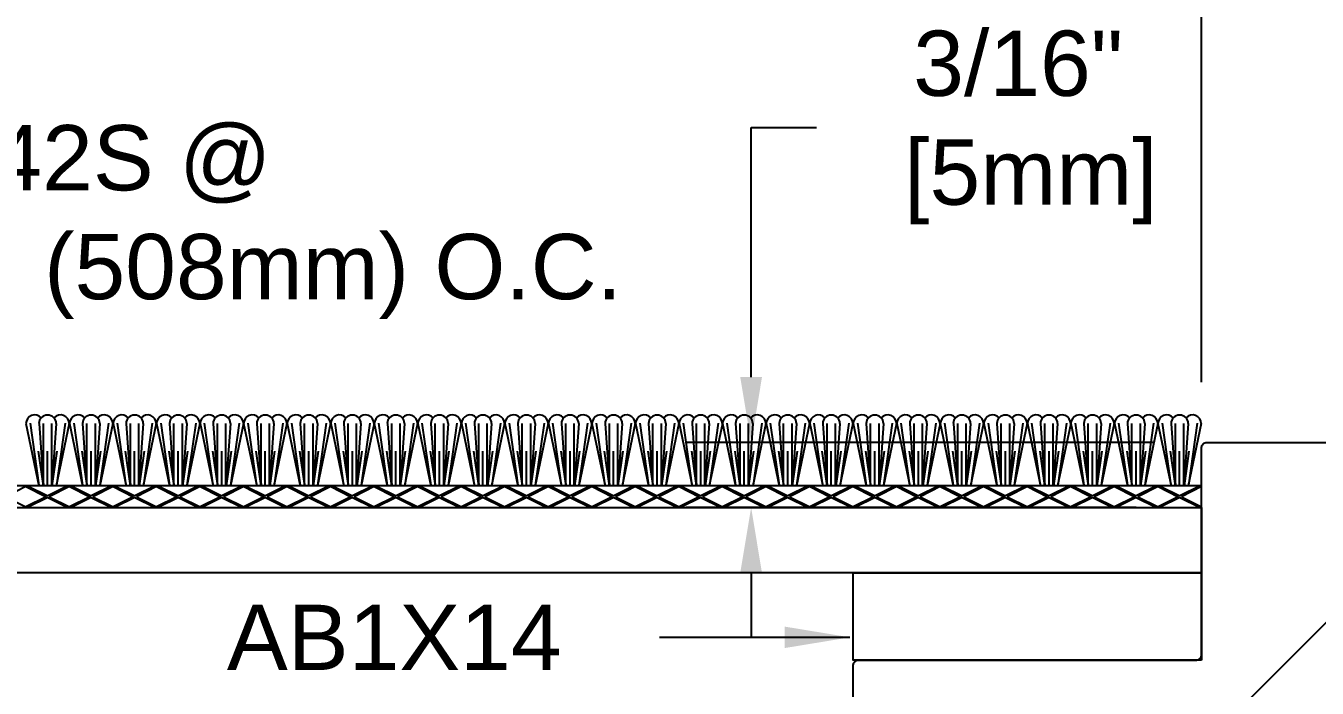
# Model space of a CAD drawing. Header units: inches. Extents: x -2.5 to 41.1, y -5.8 to 5.
# Drawn here: x 10.39 to 14.098, y -0.612 to 1.29 of the extents above; entities that cross this region are included whole.
import ezdxf

# ---------------------------------------------------------------- set-up
doc = ezdxf.new("R2010")
doc.units = ezdxf.units.IN
doc.header["$MEASUREMENT"] = 0
for name, color, linetype in [('Conditions', 1, 'Continuous'), ('Dimensions', 3, 'Continuous'), ('Metals', 7, 'Continuous'), ('Text', 2, 'Continuous')]:
    doc.layers.add(name, color=color, linetype=linetype)
doc.styles.add('ARIAL', font='arial.ttf')
doc.dimstyles.new('Arial', dxfattribs={"dimscale": 1.5, "dimtxt": 0.125, "dimasz": 0.125, "dimexe": 0.125, "dimexo": 0.125, "dimgap": 0.125, "dimtad": 0, "dimtih": 1, "dimtoh": 1, "dimdec": 4, "dimzin": 0, "dimdsep": 46, "dimlunit": 4, "dimtxsty": 'ARIAL', "dimcen": 0.125, "dimadec": 0, "dimazin": 0, "dimtfac": 1, "dimtdec": 4, "dimtofl": 0, "dimtmove": 0, "dimatfit": 3, "dimfxl": 0, "dimfrac": 2, "dimtolj": 1, "dimtzin": 0, "dimarcsym": 0})

# ---------------------------------------------------------------- blocks, each defined once
blk = doc.blocks.new('*D16')
at = {"layer": 'Defpoints', "color": 0}
for p in [(12.4725, 0.0937), (13.8164, 0.0937), (13.7656, -0.0937)]:
    blk.add_point(p, dxfattribs=at)
at = {"layer": 'Dimensions', "color": 0, "lineweight": -2}
for p, q in [((12.4725, 0.2812), (12.4725, 0.9978)), ((12.4725, 0.9978), (12.66, 0.9978)), ((13.6289, 0.0937), (12.285, 0.0937)), ((13.5781, -0.0937), (12.285, -0.0937)), ((12.4725, -0.2812), (12.4725, -0.4687))]:
    blk.add_line(p, q, dxfattribs=at)
at = {"layer": 'Dimensions', "color": 0}
for points in [[(12.4412, 0.2812), (12.5037, 0.2812), (12.4725, 0.0937)], [(12.4412, -0.2812), (12.5037, -0.2812), (12.4725, -0.0937)]]:
    blk.add_solid(points, dxfattribs=at)
at = {"layer": 'Dimensions', "color": 0, "insert": (13.2392, 0.9978), "char_height": 0.1875, "attachment_point": 5, "style": 'ARIAL'}
blk.add_mtext('\\A1;3/16"\\P [5mm]', dxfattribs=at)
blk = doc.blocks.new('*D17')
at = {"layer": 'Defpoints', "color": 0}
for p in [(15.3653, 4.5514), (3.1659, 0.0837), (15.3653, 0.0837)]:
    blk.add_point(p, dxfattribs=at)
at = {"layer": 'Dimensions', "color": 0, "lineweight": -2}
for p, q in [((3.1659, 0.2712), (3.1659, 4.7389)), ((15.3653, 0.2712), (15.3653, 4.7389)), ((3.3534, 4.5514), (8.6534, 4.5514)), ((15.1778, 4.5514), (10.0917, 4.5514))]:
    blk.add_line(p, q, dxfattribs=at)
at = {"layer": 'Dimensions', "color": 0}
for points in [[(3.3534, 4.5827), (3.3534, 4.5202), (3.1659, 4.5514)], [(15.1778, 4.5827), (15.1778, 4.5202), (15.3653, 4.5514)]]:
    blk.add_solid(points, dxfattribs=at)
at = {"layer": 'Dimensions', "color": 0, "insert": (9.3725, 4.5514), "char_height": 0.1875, "attachment_point": 5, "style": 'ARIAL'}
blk.add_mtext('\\A1;1\'-0 3/16"\\P [310mm]', dxfattribs=at)
blk = doc.blocks.new('*D21')
at = {"layer": 'Defpoints', "color": 0}
for p in [(3.9163, 3.6001), (3.9163, 0.0787), (14.6194, 0.0787)]:
    blk.add_point(p, dxfattribs=at)
at = {"layer": 'Dimensions', "color": 0, "lineweight": -2}
for p, q in [((3.9163, 0.2662), (3.9163, 3.7876)), ((14.6194, 0.2662), (14.6194, 3.7876)), ((4.1038, 3.6001), (8.5948, 3.6001)), ((14.4319, 3.6001), (10.0445, 3.6001))]:
    blk.add_line(p, q, dxfattribs=at)
at = {"layer": 'Dimensions', "color": 0}
for points in [[(4.1038, 3.6313), (4.1038, 3.5688), (3.9163, 3.6001)], [(14.4319, 3.6313), (14.4319, 3.5688), (14.6194, 3.6001)]]:
    blk.add_solid(points, dxfattribs=at)
at = {"layer": 'Dimensions', "color": 0, "insert": (9.3196, 3.6001), "char_height": 0.1875, "attachment_point": 5, "style": 'ARIAL'}
blk.add_mtext('\\A1;10 11/16"\\P [272mm]', dxfattribs=at)
blk = doc.blocks.new('NBT123')
blk.add_lwpolyline([(-0.985, 0.61, 0.414214), (-1, 0.625), (-1.8238, 0.625, 0.668179), (-1.8344, 0.5994), (-1.1144, -0.1206, 0.198912), (-1.1038, -0.125), (0, -0.125, 0.414214), (0.015, -0.11), (0.015, -0.015, 0.414214), (0, 0), (-0.97, 0, -0.414214), (-0.985, 0.015)], format="xyb", close=True)
blk = doc.blocks.new('*D24')
at = {"layer": 'Defpoints', "color": 0}
for p in [(13.7656, 2.7545), (4.7656, 0.0787), (13.7656, 0.0787)]:
    blk.add_point(p, dxfattribs=at)
at = {"layer": 'Dimensions', "color": 0, "lineweight": -2}
for p, q in [((4.7656, 0.2662), (4.7656, 2.942)), ((13.7656, 0.2662), (13.7656, 2.942)), ((4.9531, 2.7545), (8.619, 2.7545)), ((13.5781, 2.7545), (10.0688, 2.7545))]:
    blk.add_line(p, q, dxfattribs=at)
at = {"layer": 'Dimensions', "color": 0}
for points in [[(4.9531, 2.7857), (4.9531, 2.7232), (4.7656, 2.7545)], [(13.5781, 2.7857), (13.5781, 2.7232), (13.7656, 2.7545)]]:
    blk.add_solid(points, dxfattribs=at)
at = {"layer": 'Dimensions', "color": 0, "insert": (9.3439, 2.7545), "char_height": 0.1875, "attachment_point": 5, "style": 'ARIAL'}
blk.add_mtext('\\A1;9"\\P [229mm]', dxfattribs=at)
blk = doc.blocks.new('AB1X14')
blk.add_lwpolyline([(-0.5, 0), (0.5, 0), (0.5, 0.25), (-0.5, 0.25)], close=True)
blk = doc.blocks.new('*U31')
for p, q in [((9, 0.0625), (0, 0.0625)), ((5.625, 0.0603), (5.567, 0.0312)), ((5.625, 0.0603), (5.683, 0.0312)), ((5.6295, 0.0625), (5.6875, 0.0335)), ((5.7455, 0.0625), (5.6875, 0.0335)), ((5.75, 0.0603), (5.692, 0.0312)), ((5.75, 0.0603), (5.808, 0.0312)), ((5.7545, 0.0625), (5.8125, 0.0335)), ((5.8705, 0.0625), (5.8125, 0.0335)), ((5.875, 0.0603), (5.817, 0.0312)), ((5.875, 0.0603), (5.933, 0.0312)), ((5.8795, 0.0625), (5.9375, 0.0335)), ((5.9955, 0.0625), (5.9375, 0.0335)), ((6, 0.0603), (5.942, 0.0312)), ((6, 0.0603), (6.058, 0.0312)), ((6.0045, 0.0625), (6.0625, 0.0335)), ((6.1205, 0.0625), (6.0625, 0.0335)), ((6.125, 0.0603), (6.067, 0.0312)), ((6.125, 0.0603), (6.183, 0.0312)), ((6.1295, 0.0625), (6.1875, 0.0335)), ((6.2455, 0.0625), (6.1875, 0.0335)), ((6.25, 0.0603), (6.192, 0.0312)), ((6.25, 0.0603), (6.308, 0.0312)), ((6.2545, 0.0625), (6.3125, 0.0335)), ((6.3705, 0.0625), (6.3125, 0.0335)), ((6.375, 0.0603), (6.317, 0.0312)), ((6.375, 0.0603), (6.433, 0.0312)), ((6.3795, 0.0625), (6.4375, 0.0335)), ((6.4955, 0.0625), (6.4375, 0.0335)), ((6.5, 0.0603), (6.442, 0.0312)), ((6.5, 0.0603), (6.558, 0.0312)), ((6.5045, 0.0625), (6.5625, 0.0335)), ((6.6205, 0.0625), (6.5625, 0.0335)), ((6.625, 0.0603), (6.567, 0.0312)), ((6.625, 0.0603), (6.683, 0.0312)), ((6.6295, 0.0625), (6.6875, 0.0335)), ((6.7455, 0.0625), (6.6875, 0.0335)), ((6.75, 0.0603), (6.692, 0.0312)), ((6.75, 0.0603), (6.808, 0.0312)), ((6.7545, 0.0625), (6.8125, 0.0335)), ((6.8705, 0.0625), (6.8125, 0.0335)), ((6.875, 0.0603), (6.817, 0.0312)), ((6.875, 0.0603), (6.933, 0.0312)), ((6.8795, 0.0625), (6.9375, 0.0335)), ((6.9955, 0.0625), (6.9375, 0.0335)), ((7, 0.0603), (6.942, 0.0312)), ((7, 0.0603), (7.058, 0.0312)), ((7.0045, 0.0625), (7.0625, 0.0335)), ((7.1205, 0.0625), (7.0625, 0.0335)), ((7.125, 0.0603), (7.067, 0.0312)), ((7.125, 0.0603), (7.183, 0.0312)), ((7.1295, 0.0625), (7.1875, 0.0335)), ((7.2455, 0.0625), (7.1875, 0.0335)), ((7.25, 0.0603), (7.192, 0.0312)), ((7.25, 0.0603), (7.308, 0.0312)), ((7.2545, 0.0625), (7.3125, 0.0335)), ((7.3705, 0.0625), (7.3125, 0.0335)), ((7.375, 0.0603), (7.317, 0.0312)), ((7.375, 0.0603), (7.433, 0.0312)), ((7.3795, 0.0625), (7.4375, 0.0335)), ((7.4955, 0.0625), (7.4375, 0.0335)), ((7.5, 0.0603), (7.442, 0.0312)), ((7.5, 0.0603), (7.558, 0.0312)), ((7.5045, 0.0625), (7.5625, 0.0335)), ((7.6205, 0.0625), (7.5625, 0.0335)), ((7.625, 0.0603), (7.567, 0.0312)), ((7.625, 0.0603), (7.683, 0.0312)), ((7.6295, 0.0625), (7.6875, 0.0335)), ((7.7455, 0.0625), (7.6875, 0.0335)), ((7.75, 0.0603), (7.692, 0.0312)), ((7.75, 0.0603), (7.808, 0.0312)), ((7.7545, 0.0625), (7.8125, 0.0335)), ((7.8705, 0.0625), (7.8125, 0.0335)), ((7.875, 0.0603), (7.817, 0.0312)), ((7.875, 0.0603), (7.933, 0.0312)), ((7.8795, 0.0625), (7.9375, 0.0335)), ((7.9955, 0.0625), (7.9375, 0.0335)), ((8, 0.0603), (7.942, 0.0312)), ((8, 0.0603), (8.058, 0.0312)), ((8.0045, 0.0625), (8.0625, 0.0335)), ((8.1205, 0.0625), (8.0625, 0.0335)), ((8.125, 0.0603), (8.067, 0.0312)), ((8.125, 0.0603), (8.183, 0.0312)), ((8.1295, 0.0625), (8.1875, 0.0335)), ((8.2455, 0.0625), (8.1875, 0.0335)), ((8.25, 0.0603), (8.192, 0.0312)), ((8.25, 0.0603), (8.308, 0.0312)), ((8.2545, 0.0625), (8.3125, 0.0335)), ((8.3705, 0.0625), (8.3125, 0.0335)), ((8.375, 0.0603), (8.317, 0.0312)), ((8.375, 0.0603), (8.433, 0.0312)), ((8.3795, 0.0625), (8.4375, 0.0335)), ((8.4955, 0.0625), (8.4375, 0.0335)), ((8.5, 0.0603), (8.442, 0.0312)), ((8.5, 0.0603), (8.558, 0.0312)), ((8.5045, 0.0625), (8.5625, 0.0335)), ((8.6205, 0.0625), (8.5625, 0.0335)), ((8.625, 0.0603), (8.567, 0.0312)), ((8.625, 0.0603), (8.683, 0.0312)), ((8.6295, 0.0625), (8.6875, 0.0335)), ((8.7455, 0.0625), (8.6875, 0.0335)), ((8.75, 0.0603), (8.692, 0.0312)), ((8.75, 0.0603), (8.808, 0.0312)), ((8.7545, 0.0625), (8.8125, 0.0335)), ((8.8705, 0.0625), (8.8125, 0.0335)), ((8.875, 0.0603), (8.817, 0.0312)), ((8.875, 0.0603), (8.933, 0.0312)), ((8.8795, 0.0625), (8.9375, 0.0335)), ((8.9955, 0.0625), (8.9375, 0.0335)), ((9, 0.0603), (8.942, 0.0312)), ((9, 0), (9, 0.0625)), ((0, 0), (9, 0)), ((5.567, 0.0312), (5.625, 0.0022)), ((5.683, 0.0312), (5.625, 0.0022)), ((5.6875, 0.029), (5.6295, 0)), ((5.6875, 0.029), (5.7455, 0)), ((5.692, 0.0312), (5.75, 0.0022)), ((5.808, 0.0312), (5.75, 0.0022)), ((5.8125, 0.029), (5.7545, 0)), ((5.8125, 0.029), (5.8705, 0)), ((5.817, 0.0312), (5.875, 0.0022)), ((5.933, 0.0312), (5.875, 0.0022)), ((5.9375, 0.029), (5.8795, 0)), ((5.9375, 0.029), (5.9955, 0)), ((5.942, 0.0312), (6, 0.0022)), ((6.058, 0.0312), (6, 0.0022)), ((6.0625, 0.029), (6.0045, 0)), ((6.0625, 0.029), (6.1205, 0)), ((6.067, 0.0312), (6.125, 0.0022)), ((6.183, 0.0312), (6.125, 0.0022)), ((6.1875, 0.029), (6.1295, 0)), ((6.1875, 0.029), (6.2455, 0)), ((6.192, 0.0312), (6.25, 0.0022)), ((6.308, 0.0312), (6.25, 0.0022)), ((6.3125, 0.029), (6.2545, 0)), ((6.3125, 0.029), (6.3705, 0)), ((6.317, 0.0312), (6.375, 0.0022)), ((6.433, 0.0312), (6.375, 0.0022)), ((6.4375, 0.029), (6.3795, 0)), ((6.4375, 0.029), (6.4955, 0)), ((6.442, 0.0312), (6.5, 0.0022)), ((6.558, 0.0312), (6.5, 0.0022)), ((6.5625, 0.029), (6.5045, 0)), ((6.5625, 0.029), (6.6205, 0)), ((6.567, 0.0312), (6.625, 0.0022)), ((6.683, 0.0312), (6.625, 0.0022)), ((6.6875, 0.029), (6.6295, 0)), ((6.6875, 0.029), (6.7455, 0)), ((6.692, 0.0312), (6.75, 0.0022)), ((6.808, 0.0312), (6.75, 0.0022)), ((6.8125, 0.029), (6.7545, 0)), ((6.8125, 0.029), (6.8705, 0)), ((6.817, 0.0312), (6.875, 0.0022)), ((6.933, 0.0312), (6.875, 0.0022)), ((6.9375, 0.029), (6.8795, 0)), ((6.9375, 0.029), (6.9955, 0)), ((6.942, 0.0312), (7, 0.0022)), ((7.058, 0.0312), (7, 0.0022)), ((7.0625, 0.029), (7.0045, 0)), ((7.0625, 0.029), (7.1205, 0)), ((7.067, 0.0312), (7.125, 0.0022)), ((7.183, 0.0312), (7.125, 0.0022)), ((7.1875, 0.029), (7.1295, 0)), ((7.1875, 0.029), (7.2455, 0)), ((7.192, 0.0312), (7.25, 0.0022)), ((7.308, 0.0312), (7.25, 0.0022)), ((7.3125, 0.029), (7.2545, 0)), ((7.3125, 0.029), (7.3705, 0)), ((7.317, 0.0312), (7.375, 0.0022)), ((7.433, 0.0312), (7.375, 0.0022)), ((7.4375, 0.029), (7.3795, 0)), ((7.4375, 0.029), (7.4955, 0)), ((7.442, 0.0312), (7.5, 0.0022)), ((7.558, 0.0312), (7.5, 0.0022)), ((7.5625, 0.029), (7.5045, 0)), ((7.5625, 0.029), (7.6205, 0)), ((7.567, 0.0312), (7.625, 0.0022)), ((7.683, 0.0312), (7.625, 0.0022)), ((7.6875, 0.029), (7.6295, 0)), ((7.6875, 0.029), (7.7455, 0)), ((7.692, 0.0312), (7.75, 0.0022)), ((7.808, 0.0312), (7.75, 0.0022)), ((7.8125, 0.029), (7.7545, 0)), ((7.8125, 0.029), (7.8705, 0)), ((7.817, 0.0312), (7.875, 0.0022)), ((7.933, 0.0312), (7.875, 0.0022)), ((7.9375, 0.029), (7.8795, 0)), ((7.9375, 0.029), (7.9955, 0)), ((7.942, 0.0312), (8, 0.0022)), ((8.058, 0.0312), (8, 0.0022)), ((8.0625, 0.029), (8.0045, 0)), ((8.0625, 0.029), (8.1205, 0)), ((8.067, 0.0312), (8.125, 0.0022)), ((8.183, 0.0312), (8.125, 0.0022)), ((8.1875, 0.029), (8.1295, 0)), ((8.1875, 0.029), (8.2455, 0)), ((8.192, 0.0312), (8.25, 0.0022)), ((8.308, 0.0312), (8.25, 0.0022)), ((8.3125, 0.029), (8.2545, 0)), ((8.3125, 0.029), (8.3705, 0)), ((8.317, 0.0312), (8.375, 0.0022)), ((8.433, 0.0312), (8.375, 0.0022)), ((8.4375, 0.029), (8.3795, 0)), ((8.4375, 0.029), (8.4955, 0)), ((8.442, 0.0312), (8.5, 0.0022)), ((8.558, 0.0312), (8.5, 0.0022)), ((8.5625, 0.029), (8.5045, 0)), ((8.5625, 0.029), (8.6205, 0)), ((8.567, 0.0312), (8.625, 0.0022)), ((8.683, 0.0312), (8.625, 0.0022)), ((8.6875, 0.029), (8.6295, 0)), ((8.6875, 0.029), (8.7455, 0)), ((8.692, 0.0312), (8.75, 0.0022)), ((8.808, 0.0312), (8.75, 0.0022)), ((8.8125, 0.029), (8.7545, 0)), ((8.8125, 0.029), (8.8705, 0)), ((8.817, 0.0312), (8.875, 0.0022)), ((8.933, 0.0312), (8.875, 0.0022)), ((8.9375, 0.029), (8.8795, 0)), ((8.9375, 0.029), (8.9955, 0)), ((8.942, 0.0312), (9, 0.0022))]:
    blk.add_line(p, q)
for points in [[(5.6249, 0.2412), (5.6623, 0.0625)], [(5.6369, 0.243), (5.6619, 0.0642)], [(5.6624, 0.2412), (5.6749, 0.0625)], [(5.6749, 0.0625), (5.6749, 0.2412)], [(5.6992, 0.0625), (5.6992, 0.2412)], [(5.7117, 0.2412), (5.6992, 0.0625)], [(5.7492, 0.2412), (5.7118, 0.0625)], [(5.7372, 0.243), (5.7122, 0.0642)], [(5.7499, 0.2412), (5.7873, 0.0625)], [(5.7619, 0.243), (5.7869, 0.0642)], [(5.7874, 0.2412), (5.7999, 0.0625)], [(5.7999, 0.0625), (5.7999, 0.2412)], [(5.8242, 0.0625), (5.8242, 0.2412)], [(5.8367, 0.2412), (5.8242, 0.0625)], [(5.8742, 0.2412), (5.8368, 0.0625)], [(5.8622, 0.243), (5.8372, 0.0642)], [(5.8749, 0.2412), (5.9123, 0.0625)], [(5.8869, 0.243), (5.9119, 0.0642)], [(5.9124, 0.2412), (5.9249, 0.0625)], [(5.9249, 0.0625), (5.9249, 0.2412)], [(5.9492, 0.0625), (5.9492, 0.2412)], [(5.9617, 0.2412), (5.9492, 0.0625)], [(5.9992, 0.2412), (5.9618, 0.0625)], [(5.9872, 0.243), (5.9622, 0.0642)], [(5.9999, 0.2412), (6.0373, 0.0625)], [(6.0119, 0.243), (6.0369, 0.0642)], [(6.0374, 0.2412), (6.0499, 0.0625)], [(6.0499, 0.0625), (6.0499, 0.2412)], [(6.0742, 0.0625), (6.0742, 0.2412)], [(6.0867, 0.2412), (6.0742, 0.0625)], [(6.1242, 0.2412), (6.0868, 0.0625)], [(6.1122, 0.243), (6.0872, 0.0642)], [(6.1249, 0.2412), (6.1623, 0.0625)], [(6.1369, 0.243), (6.1619, 0.0642)], [(6.1624, 0.2412), (6.1749, 0.0625)], [(6.1749, 0.0625), (6.1749, 0.2412)], [(6.1992, 0.0625), (6.1992, 0.2412)], [(6.2117, 0.2412), (6.1992, 0.0625)], [(6.2492, 0.2412), (6.2118, 0.0625)], [(6.2372, 0.243), (6.2122, 0.0642)], [(6.2499, 0.2412), (6.2873, 0.0625)], [(6.2619, 0.243), (6.2869, 0.0642)], [(6.2874, 0.2412), (6.2999, 0.0625)], [(6.2999, 0.0625), (6.2999, 0.2412)], [(6.3242, 0.0625), (6.3242, 0.2412)], [(6.3367, 0.2412), (6.3242, 0.0625)], [(6.3742, 0.2412), (6.3368, 0.0625)], [(6.3622, 0.243), (6.3372, 0.0642)], [(6.3749, 0.2412), (6.4123, 0.0625)], [(6.3869, 0.243), (6.4119, 0.0642)], [(6.4124, 0.2412), (6.4249, 0.0625)], [(6.4249, 0.0625), (6.4249, 0.2412)], [(6.4492, 0.0625), (6.4492, 0.2412)], [(6.4617, 0.2412), (6.4492, 0.0625)], [(6.4992, 0.2412), (6.4618, 0.0625)], [(6.4872, 0.243), (6.4622, 0.0642)], [(6.4999, 0.2412), (6.5373, 0.0625)], [(6.5119, 0.243), (6.5369, 0.0642)], [(6.5374, 0.2412), (6.5499, 0.0625)], [(6.5499, 0.0625), (6.5499, 0.2412)], [(6.5742, 0.0625), (6.5742, 0.2412)], [(6.5867, 0.2412), (6.5742, 0.0625)], [(6.6242, 0.2412), (6.5868, 0.0625)], [(6.6122, 0.243), (6.5872, 0.0642)], [(6.6249, 0.2412), (6.6623, 0.0625)], [(6.6369, 0.243), (6.6619, 0.0642)], [(6.6624, 0.2412), (6.6749, 0.0625)], [(6.6749, 0.0625), (6.6749, 0.2412)], [(6.6992, 0.0625), (6.6992, 0.2412)], [(6.7117, 0.2412), (6.6992, 0.0625)], [(6.7492, 0.2412), (6.7118, 0.0625)], [(6.7372, 0.243), (6.7122, 0.0642)], [(6.7499, 0.2412), (6.7873, 0.0625)], [(6.7619, 0.243), (6.7869, 0.0642)], [(6.7874, 0.2412), (6.7999, 0.0625)], [(6.7999, 0.0625), (6.7999, 0.2412)], [(6.8242, 0.0625), (6.8242, 0.2412)], [(6.8367, 0.2412), (6.8242, 0.0625)], [(6.8742, 0.2412), (6.8368, 0.0625)], [(6.8622, 0.243), (6.8372, 0.0642)], [(6.8749, 0.2412), (6.9123, 0.0625)], [(6.8869, 0.243), (6.9119, 0.0642)], [(6.9124, 0.2412), (6.9249, 0.0625)], [(6.9249, 0.0625), (6.9249, 0.2412)], [(6.9492, 0.0625), (6.9492, 0.2412)], [(6.9617, 0.2412), (6.9492, 0.0625)], [(6.9992, 0.2412), (6.9618, 0.0625)], [(6.9872, 0.243), (6.9622, 0.0642)], [(6.9999, 0.2412), (7.0373, 0.0625)], [(7.0119, 0.243), (7.0369, 0.0642)], [(7.0374, 0.2412), (7.0499, 0.0625)], [(7.0499, 0.0625), (7.0499, 0.2412)], [(7.0742, 0.0625), (7.0742, 0.2412)], [(7.0867, 0.2412), (7.0742, 0.0625)], [(7.1242, 0.2412), (7.0868, 0.0625)], [(7.1122, 0.243), (7.0872, 0.0642)], [(7.1249, 0.2412), (7.1623, 0.0625)], [(7.1369, 0.243), (7.1619, 0.0642)], [(7.1624, 0.2412), (7.1749, 0.0625)], [(7.1749, 0.0625), (7.1749, 0.2412)], [(7.1992, 0.0625), (7.1992, 0.2412)], [(7.2117, 0.2412), (7.1992, 0.0625)], [(7.2492, 0.2412), (7.2118, 0.0625)], [(7.2372, 0.243), (7.2122, 0.0642)], [(7.2499, 0.2412), (7.2873, 0.0625)], [(7.2619, 0.243), (7.2869, 0.0642)], [(7.2874, 0.2412), (7.2999, 0.0625)], [(7.2999, 0.0625), (7.2999, 0.2412)], [(7.3242, 0.0625), (7.3242, 0.2412)], [(7.3367, 0.2412), (7.3242, 0.0625)], [(7.3742, 0.2412), (7.3368, 0.0625)], [(7.3622, 0.243), (7.3372, 0.0642)], [(7.3749, 0.2412), (7.4123, 0.0625)], [(7.3869, 0.243), (7.4119, 0.0642)], [(7.4124, 0.2412), (7.4249, 0.0625)], [(7.4249, 0.0625), (7.4249, 0.2412)], [(7.4492, 0.0625), (7.4492, 0.2412)], [(7.4617, 0.2412), (7.4492, 0.0625)], [(7.4992, 0.2412), (7.4618, 0.0625)], [(7.4872, 0.243), (7.4622, 0.0642)], [(7.4999, 0.2412), (7.5373, 0.0625)], [(7.5119, 0.243), (7.5369, 0.0642)], [(7.5374, 0.2412), (7.5499, 0.0625)], [(7.5499, 0.0625), (7.5499, 0.2412)], [(7.5742, 0.0625), (7.5742, 0.2412)], [(7.5867, 0.2412), (7.5742, 0.0625)], [(7.6242, 0.2412), (7.5868, 0.0625)], [(7.6122, 0.243), (7.5872, 0.0642)], [(7.6249, 0.2412), (7.6623, 0.0625)], [(7.6369, 0.243), (7.6619, 0.0642)], [(7.6624, 0.2412), (7.6749, 0.0625)], [(7.6749, 0.0625), (7.6749, 0.2412)], [(7.6992, 0.0625), (7.6992, 0.2412)], [(7.7117, 0.2412), (7.6992, 0.0625)], [(7.7492, 0.2412), (7.7118, 0.0625)], [(7.7372, 0.243), (7.7122, 0.0642)], [(7.7499, 0.2412), (7.7873, 0.0625)], [(7.7619, 0.243), (7.7869, 0.0642)], [(7.7874, 0.2412), (7.7999, 0.0625)], [(7.7999, 0.0625), (7.7999, 0.2412)], [(7.8242, 0.0625), (7.8242, 0.2412)], [(7.8367, 0.2412), (7.8242, 0.0625)], [(7.8742, 0.2412), (7.8368, 0.0625)], [(7.8622, 0.243), (7.8372, 0.0642)], [(7.8749, 0.2412), (7.9123, 0.0625)], [(7.8869, 0.243), (7.9119, 0.0642)], [(7.9124, 0.2412), (7.9249, 0.0625)], [(7.9249, 0.0625), (7.9249, 0.2412)], [(7.9492, 0.0625), (7.9492, 0.2412)], [(7.9617, 0.2412), (7.9492, 0.0625)], [(7.9992, 0.2412), (7.9618, 0.0625)], [(7.9872, 0.243), (7.9622, 0.0642)], [(7.9999, 0.2412), (8.0373, 0.0625)], [(8.0119, 0.243), (8.0369, 0.0642)], [(8.0374, 0.2412), (8.0499, 0.0625)], [(8.0499, 0.0625), (8.0499, 0.2412)], [(8.0742, 0.0625), (8.0742, 0.2412)], [(8.0867, 0.2412), (8.0742, 0.0625)], [(8.1242, 0.2412), (8.0868, 0.0625)], [(8.1122, 0.243), (8.0872, 0.0642)], [(8.1249, 0.2412), (8.1623, 0.0625)], [(8.1369, 0.243), (8.1619, 0.0642)], [(8.1624, 0.2412), (8.1749, 0.0625)], [(8.1749, 0.0625), (8.1749, 0.2412)], [(8.1992, 0.0625), (8.1992, 0.2412)], [(8.2117, 0.2412), (8.1992, 0.0625)], [(8.2492, 0.2412), (8.2118, 0.0625)], [(8.2372, 0.243), (8.2122, 0.0642)], [(8.2499, 0.2412), (8.2873, 0.0625)], [(8.2619, 0.243), (8.2869, 0.0642)], [(8.2874, 0.2412), (8.2999, 0.0625)], [(8.2999, 0.0625), (8.2999, 0.2412)], [(8.3242, 0.0625), (8.3242, 0.2412)], [(8.3367, 0.2412), (8.3242, 0.0625)], [(8.3742, 0.2412), (8.3368, 0.0625)], [(8.3622, 0.243), (8.3372, 0.0642)], [(8.3749, 0.2412), (8.4123, 0.0625)], [(8.3869, 0.243), (8.4119, 0.0642)], [(8.4124, 0.2412), (8.4249, 0.0625)], [(8.4249, 0.0625), (8.4249, 0.2412)], [(8.4492, 0.0625), (8.4492, 0.2412)], [(8.4617, 0.2412), (8.4492, 0.0625)], [(8.4992, 0.2412), (8.4618, 0.0625)], [(8.4872, 0.243), (8.4622, 0.0642)], [(8.4999, 0.2412), (8.5373, 0.0625)], [(8.5119, 0.243), (8.5369, 0.0642)], [(8.5374, 0.2412), (8.5499, 0.0625)], [(8.5499, 0.0625), (8.5499, 0.2412)], [(8.5742, 0.0625), (8.5742, 0.2412)], [(8.5867, 0.2412), (8.5742, 0.0625)], [(8.6242, 0.2412), (8.5868, 0.0625)], [(8.6122, 0.243), (8.5872, 0.0642)], [(8.6249, 0.2412), (8.6623, 0.0625)], [(8.6369, 0.243), (8.6619, 0.0642)], [(8.6624, 0.2412), (8.6749, 0.0625)], [(8.6749, 0.0625), (8.6749, 0.2412)], [(8.6992, 0.0625), (8.6992, 0.2412)], [(8.7117, 0.2412), (8.6992, 0.0625)], [(8.7492, 0.2412), (8.7118, 0.0625)], [(8.7372, 0.243), (8.7122, 0.0642)], [(8.7499, 0.2412), (8.7873, 0.0625)], [(8.7619, 0.243), (8.7869, 0.0642)], [(8.7874, 0.2412), (8.7999, 0.0625)], [(8.7999, 0.0625), (8.7999, 0.2412)], [(8.8242, 0.0625), (8.8242, 0.2412)], [(8.8367, 0.2412), (8.8242, 0.0625)], [(8.8742, 0.2412), (8.8368, 0.0625)], [(8.8622, 0.243), (8.8372, 0.0642)], [(8.8749, 0.2412), (8.9123, 0.0625)], [(8.8869, 0.243), (8.9119, 0.0642)], [(8.9124, 0.2412), (8.9249, 0.0625)], [(8.9249, 0.0625), (8.9249, 0.2412)], [(8.9492, 0.0625), (8.9492, 0.2412)], [(8.9617, 0.2412), (8.9492, 0.0625)], [(8.9992, 0.2412), (8.9618, 0.0625)], [(8.9872, 0.243), (8.9622, 0.0642)], [(5.6602, 0.1625), (5.6745, 0.0625)], [(5.687, 0.0625), (5.687, 0.1625)], [(5.7139, 0.1625), (5.6996, 0.0625)], [(5.7852, 0.1625), (5.7995, 0.0625)], [(5.812, 0.0625), (5.812, 0.1625)], [(5.8389, 0.1625), (5.8246, 0.0625)], [(5.9102, 0.1625), (5.9245, 0.0625)], [(5.937, 0.0625), (5.937, 0.1625)], [(5.9639, 0.1625), (5.9496, 0.0625)], [(6.0352, 0.1625), (6.0495, 0.0625)], [(6.062, 0.0625), (6.062, 0.1625)], [(6.0889, 0.1625), (6.0746, 0.0625)], [(6.1602, 0.1625), (6.1745, 0.0625)], [(6.187, 0.0625), (6.187, 0.1625)], [(6.2139, 0.1625), (6.1996, 0.0625)], [(6.2852, 0.1625), (6.2995, 0.0625)], [(6.312, 0.0625), (6.312, 0.1625)], [(6.3389, 0.1625), (6.3246, 0.0625)], [(6.4102, 0.1625), (6.4245, 0.0625)], [(6.437, 0.0625), (6.437, 0.1625)], [(6.4639, 0.1625), (6.4496, 0.0625)], [(6.5352, 0.1625), (6.5495, 0.0625)], [(6.562, 0.0625), (6.562, 0.1625)], [(6.5889, 0.1625), (6.5746, 0.0625)], [(6.6602, 0.1625), (6.6745, 0.0625)], [(6.687, 0.0625), (6.687, 0.1625)], [(6.7139, 0.1625), (6.6996, 0.0625)], [(6.7852, 0.1625), (6.7995, 0.0625)], [(6.812, 0.0625), (6.812, 0.1625)], [(6.8389, 0.1625), (6.8246, 0.0625)], [(6.9102, 0.1625), (6.9245, 0.0625)], [(6.937, 0.0625), (6.937, 0.1625)], [(6.9639, 0.1625), (6.9496, 0.0625)], [(7.0352, 0.1625), (7.0495, 0.0625)], [(7.062, 0.0625), (7.062, 0.1625)], [(7.0889, 0.1625), (7.0746, 0.0625)], [(7.1602, 0.1625), (7.1745, 0.0625)], [(7.187, 0.0625), (7.187, 0.1625)], [(7.2139, 0.1625), (7.1996, 0.0625)], [(7.2852, 0.1625), (7.2995, 0.0625)], [(7.312, 0.0625), (7.312, 0.1625)], [(7.3389, 0.1625), (7.3246, 0.0625)], [(7.4102, 0.1625), (7.4245, 0.0625)], [(7.437, 0.0625), (7.437, 0.1625)], [(7.4639, 0.1625), (7.4496, 0.0625)], [(7.5352, 0.1625), (7.5495, 0.0625)], [(7.562, 0.0625), (7.562, 0.1625)], [(7.5889, 0.1625), (7.5746, 0.0625)], [(7.6602, 0.1625), (7.6745, 0.0625)], [(7.687, 0.0625), (7.687, 0.1625)], [(7.7139, 0.1625), (7.6996, 0.0625)], [(7.7852, 0.1625), (7.7995, 0.0625)], [(7.812, 0.0625), (7.812, 0.1625)], [(7.8389, 0.1625), (7.8246, 0.0625)], [(7.9102, 0.1625), (7.9245, 0.0625)], [(7.937, 0.0625), (7.937, 0.1625)], [(7.9639, 0.1625), (7.9496, 0.0625)], [(8.0352, 0.1625), (8.0495, 0.0625)], [(8.062, 0.0625), (8.062, 0.1625)], [(8.0889, 0.1625), (8.0746, 0.0625)], [(8.1602, 0.1625), (8.1745, 0.0625)], [(8.187, 0.0625), (8.187, 0.1625)], [(8.2139, 0.1625), (8.1996, 0.0625)], [(8.2852, 0.1625), (8.2995, 0.0625)], [(8.312, 0.0625), (8.312, 0.1625)], [(8.3389, 0.1625), (8.3246, 0.0625)], [(8.4102, 0.1625), (8.4245, 0.0625)], [(8.437, 0.0625), (8.437, 0.1625)], [(8.4639, 0.1625), (8.4496, 0.0625)], [(8.5352, 0.1625), (8.5495, 0.0625)], [(8.562, 0.0625), (8.562, 0.1625)], [(8.5889, 0.1625), (8.5746, 0.0625)], [(8.6602, 0.1625), (8.6745, 0.0625)], [(8.687, 0.0625), (8.687, 0.1625)], [(8.7139, 0.1625), (8.6996, 0.0625)], [(8.7852, 0.1625), (8.7995, 0.0625)], [(8.812, 0.0625), (8.812, 0.1625)], [(8.8389, 0.1625), (8.8246, 0.0625)], [(8.9102, 0.1625), (8.9245, 0.0625)], [(8.937, 0.0625), (8.937, 0.1625)], [(8.9639, 0.1625), (8.9496, 0.0625)]]:
    blk.add_lwpolyline(points)
for centre, radius, start, end in [((5.6499, 0.2412), 0.025, 41.211, 180), ((5.687, 0.2412), 0.0247, 0, 180), ((5.7242, 0.2412), 0.025, 0, 138.789), ((5.7749, 0.2412), 0.025, 41.211, 180), ((5.812, 0.2412), 0.0247, 0, 180), ((5.8492, 0.2412), 0.025, 0, 138.789), ((5.8999, 0.2412), 0.025, 41.211, 180), ((5.937, 0.2412), 0.0247, 0, 180), ((5.9742, 0.2412), 0.025, 0, 138.789), ((6.0249, 0.2412), 0.025, 41.211, 180), ((6.062, 0.2412), 0.0247, 0, 180), ((6.0992, 0.2412), 0.025, 0, 138.789), ((6.1499, 0.2412), 0.025, 41.211, 180), ((6.187, 0.2412), 0.0247, 0, 180), ((6.2242, 0.2412), 0.025, 0, 138.789), ((6.2749, 0.2412), 0.025, 41.211, 180), ((6.312, 0.2412), 0.0247, 0, 180), ((6.3492, 0.2412), 0.025, 0, 138.789), ((6.3999, 0.2412), 0.025, 41.211, 180), ((6.437, 0.2412), 0.0247, 0, 180), ((6.4742, 0.2412), 0.025, 0, 138.789), ((6.5249, 0.2412), 0.025, 41.211, 180), ((6.562, 0.2412), 0.0247, 0, 180), ((6.5992, 0.2412), 0.025, 0, 138.789), ((6.6499, 0.2412), 0.025, 41.211, 180), ((6.687, 0.2412), 0.0247, 0, 180), ((6.7242, 0.2412), 0.025, 0, 138.789), ((6.7749, 0.2412), 0.025, 41.211, 180), ((6.812, 0.2412), 0.0247, 0, 180), ((6.8492, 0.2412), 0.025, 0, 138.789), ((6.8999, 0.2412), 0.025, 41.211, 180), ((6.937, 0.2412), 0.0247, 0, 180), ((6.9742, 0.2412), 0.025, 0, 138.789), ((7.0249, 0.2412), 0.025, 41.211, 180), ((7.062, 0.2412), 0.0247, 0, 180), ((7.0992, 0.2412), 0.025, 0, 138.789), ((7.1499, 0.2412), 0.025, 41.211, 180), ((7.187, 0.2412), 0.0247, 0, 180), ((7.2242, 0.2412), 0.025, 0, 138.789), ((7.2749, 0.2412), 0.025, 41.211, 180), ((7.312, 0.2412), 0.0247, 0, 180), ((7.3492, 0.2412), 0.025, 0, 138.789), ((7.3999, 0.2412), 0.025, 41.211, 180), ((7.437, 0.2412), 0.0247, 0, 180), ((7.4742, 0.2412), 0.025, 0, 138.789), ((7.5249, 0.2412), 0.025, 41.211, 180), ((7.562, 0.2412), 0.0247, 0, 180), ((7.5992, 0.2412), 0.025, 0, 138.789), ((7.6499, 0.2412), 0.025, 41.211, 180), ((7.687, 0.2412), 0.0247, 0, 180), ((7.7242, 0.2412), 0.025, 0, 138.789), ((7.7749, 0.2412), 0.025, 41.211, 180), ((7.812, 0.2412), 0.0247, 0, 180), ((7.8492, 0.2412), 0.025, 0, 138.789), ((7.8999, 0.2412), 0.025, 41.211, 180), ((7.937, 0.2412), 0.0247, 0, 180), ((7.9742, 0.2412), 0.025, 0, 138.789), ((8.0249, 0.2412), 0.025, 41.211, 180), ((8.062, 0.2412), 0.0247, 0, 180), ((8.0992, 0.2412), 0.025, 0, 138.789), ((8.1499, 0.2412), 0.025, 41.211, 180), ((8.187, 0.2412), 0.0247, 0, 180), ((8.2242, 0.2412), 0.025, 0, 138.789), ((8.2749, 0.2412), 0.025, 41.211, 180), ((8.312, 0.2412), 0.0247, 0, 180), ((8.3492, 0.2412), 0.025, 0, 138.789), ((8.3999, 0.2412), 0.025, 41.211, 180), ((8.437, 0.2412), 0.0247, 0, 180), ((8.4742, 0.2412), 0.025, 0, 138.789), ((8.5249, 0.2412), 0.025, 41.211, 180), ((8.562, 0.2412), 0.0247, 0, 180), ((8.5992, 0.2412), 0.025, 0, 138.789), ((8.6499, 0.2412), 0.025, 41.211, 180), ((8.687, 0.2412), 0.0247, 0, 180), ((8.7242, 0.2412), 0.025, 0, 138.789), ((8.7749, 0.2412), 0.025, 41.211, 180), ((8.812, 0.2412), 0.0247, 0, 180), ((8.8492, 0.2412), 0.025, 0, 138.789), ((8.8999, 0.2412), 0.025, 41.211, 180), ((8.937, 0.2412), 0.0247, 0, 180), ((8.9742, 0.2412), 0.025, 0, 138.789)]:
    blk.add_arc(centre, radius, start, end)

msp = doc.modelspace()

# ---------------------------------------------------------------- hatches: boundary and pattern name
at = {"layer": 'Conditions'}
h = msp.add_hatch(dxfattribs=at)
h.set_pattern_fill('AR-CONC', color=256, scale=0.25, style=0)
h.paths.add_polyline_path([(15.80308, -1.71605), (15.77908, -1.70312), (15.80308, -1.6902), (15.80308, -1.65851), (15.79163, -1.65234), (15.80308, -1.64618), (15.80308, -1.61449), (15.77908, -1.60156), (15.80308, -1.58864), (15.80308, -1.55694), (15.79163, -1.55078), (15.80308, -1.54462), (15.80308, -1.51292), (15.77908, -1.5), (15.80308, -1.48708), (15.80308, -1.45538), (15.79163, -1.44922), (15.80308, -1.44306), (15.80308, -1.41136), (15.77908, -1.39844), (15.80308, -1.38551), (15.80308, -1.35382), (15.79163, -1.34766), (15.80308, -1.34149), (15.80308, -1.3098), (15.77908, -1.29688), (15.80308, -1.28395), (15.80308, -1.25226), (15.79163, -1.24609), (15.80308, -1.23993), (15.80308, -1.20824), (15.77908, -1.19531), (15.80308, -1.18239), (15.80308, -1.15069), (15.79163, -1.14453), (15.80308, -1.13837), (15.80308, -1.10667), (15.77908, -1.09375), (15.80308, -1.08083), (15.80308, -1.04913), (15.79163, -1.04297), (15.80308, -1.03681), (15.80308, -1.00511), (15.77908, -0.99219), (15.80308, -0.97926), (15.80308, -0.94757), (15.79163, -0.94141), (15.80308, -0.93524), (15.80308, -0.90355), (15.77908, -0.89063), (15.80308, -0.8777), (15.80308, -0.84601), (15.79163, -0.83984), (15.80308, -0.83368), (15.80308, -0.81355, 0.0521265), (15.80207, -0.80393), (15.79728, -0.78125), (13.66269, -0.78125), (13.64755, -0.79725), (13.64755, -0.86435, -0.0521265), (13.64654, -0.87396), (13.64105, -0.89993, 0.0521265), (13.64005, -0.90955), (13.64005, -0.92292), (13.66405, -0.93584), (13.64005, -0.94877), (13.64005, -0.98046), (13.65149, -0.98663), (13.64005, -0.99279), (13.64005, -1.02448), (13.66405, -1.03741), (13.64005, -1.05033), (13.64005, -1.08202), (13.65149, -1.08819), (13.64005, -1.09435), (13.64005, -1.12604), (13.66405, -1.13897), (13.64005, -1.15189), (13.64005, -1.18359), (13.65149, -1.18975), (13.64005, -1.19591), (13.64005, -1.22761), (13.66405, -1.24053), (13.64005, -1.25346), (13.64005, -1.28515), (13.65149, -1.29131), (13.64005, -1.29748), (13.64005, -1.32917), (13.66405, -1.34209), (13.64005, -1.35502), (13.64005, -1.38671), (13.65149, -1.39288), (13.64005, -1.39904), (13.64005, -1.43073), (13.66405, -1.44366), (13.64005, -1.45658), (13.64005, -1.48827), (13.65149, -1.49444), (13.64005, -1.5006), (13.64005, -1.53229), (13.66405, -1.54522), (13.64005, -1.55814), (13.64005, -1.58984), (13.65149, -1.596), (13.64005, -1.60216), (13.64005, -1.63386), (13.66405, -1.64678), (13.64005, -1.65971), (13.64005, -1.6914), (13.65149, -1.69756), (13.64005, -1.70373), (13.64005, -1.73542), (13.66405, -1.74834), (13.64005, -1.76127), (13.64005, -1.79928), (13.65149, -1.80544), (13.64005, -1.81161), (13.64005, -1.8433), (13.66405, -1.85622), (13.64005, -1.86915), (13.64005, -1.90941), (13.65149, -1.91557), (13.64005, -1.92173), (13.64005, -1.95343), (13.66405, -1.96635), (13.64005, -1.97928), (13.64005, -2.01504), (13.65149, -2.0212), (13.64005, -2.02737), (13.64005, -2.05906), (13.66405, -2.07198), (13.64005, -2.08491), (13.64005, -2.1173), (13.65149, -2.12346), (13.64005, -2.12963), (13.64005, -2.16132), (13.66405, -2.17425), (13.64005, -2.18717), (13.64005, -2.21956), (13.65149, -2.22573), (13.64005, -2.23189), (13.64005, -2.26358), (13.66405, -2.27651), (13.64005, -2.28943), (13.64005, -2.32112), (13.65149, -2.32729), (13.64005, -2.33345), (13.64005, -2.33697, -0.084437), (13.63743, -2.35234), (13.58802, -2.49339, -0.709275), (13.56816, -2.49506), (13.51816, -2.35234, -0.0665467), (13.51566, -2.34027), (13.49155, -2.32729), (13.51565, -2.31431), (13.51565, -2.28272), (13.5041, -2.27651), (13.51565, -2.27029), (13.51565, -2.238), (13.49155, -2.22503), (13.51565, -2.21205), (13.51564, -2.18046), (13.5041, -2.17425), (13.51564, -2.16804), (13.51564, -2.13574), (13.49155, -2.12277), (13.51564, -2.10979), (13.51564, -2.07819), (13.5041, -2.07198), (13.51564, -2.06578), (13.51563, -2.0301), (13.49155, -2.01713), (13.51563, -2.00417), (13.51563, -1.97255), (13.5041, -1.96635), (13.51563, -1.96015), (13.51562, -1.91997), (13.49155, -1.90701), (13.51562, -1.89404), (13.51562, -1.86242), (13.5041, -1.85622), (13.51562, -1.85003), (13.51562, -1.81208), (13.49155, -1.79913), (13.51561, -1.78617), (13.51561, -1.75454), (13.5041, -1.74834), (13.51561, -1.74215), (13.51561, -1.71052), (13.49155, -1.69756), (13.51561, -1.68461), (13.5156, -1.65297), (13.5041, -1.64678), (13.5156, -1.64059), (13.5156, -1.60895), (13.49155, -1.596), (13.5156, -1.58305), (13.5156, -1.5514), (13.5041, -1.54522), (13.51559, -1.53903), (13.51559, -1.50738), (13.49155, -1.49444), (13.51559, -1.48149), (13.51559, -1.44984), (13.5041, -1.44366), (13.51559, -1.43748), (13.51558, -1.40582), (13.49155, -1.39288), (13.51558, -1.37993), (13.51558, -1.34827), (13.5041, -1.34209), (13.51558, -1.33592), (13.51558, -1.30425), (13.49155, -1.29131), (13.51557, -1.27837), (13.51557, -1.2467), (13.5041, -1.24053), (13.51557, -1.23436), (13.51557, -1.20268), (13.49155, -1.18975), (13.51557, -1.17682), (13.51556, -1.14514), (13.5041, -1.13897), (13.51556, -1.1328), (13.51556, -1.10112), (13.49155, -1.08819), (13.51556, -1.07526), (13.51556, -1.04357), (13.5041, -1.03741), (13.51556, -1.03124), (13.51555, -0.99955), (13.49155, -0.98663), (13.51555, -0.9737), (13.51555, -0.94201), (13.5041, -0.93584), (13.51555, -0.92968), (13.51555, -0.90954, 0.0520878), (13.51454, -0.89993), (13.50905, -0.87396, -0.0521265), (13.50805, -0.86435), (13.50805, -0.79725), (13.4929, -0.78125), (12.18707, -0.78125), (12.17192, -0.79725), (12.17192, -0.86435, -0.0521265), (12.17091, -0.87396), (12.16542, -0.89993, 0.0521265), (12.16442, -0.90955), (12.16442, -0.92292), (12.18842, -0.93584), (12.16442, -0.94877), (12.16442, -0.98046), (12.17586, -0.98663), (12.16442, -0.99279), (12.16442, -1.02448), (12.18842, -1.03741), (12.16442, -1.05033), (12.16442, -1.08202), (12.17586, -1.08819), (12.16442, -1.09435), (12.16442, -1.12604), (12.18842, -1.13897), (12.16442, -1.15189), (12.16442, -1.18359), (12.17586, -1.18975), (12.16442, -1.19591), (12.16442, -1.22761), (12.18842, -1.24053), (12.16442, -1.25346), (12.16442, -1.28515), (12.17586, -1.29131), (12.16442, -1.29748), (12.16442, -1.32917), (12.18842, -1.34209), (12.16442, -1.35502), (12.16442, -1.38671), (12.17586, -1.39288), (12.16442, -1.39904), (12.16442, -1.43073), (12.18842, -1.44366), (12.16442, -1.45658), (12.16442, -1.48827), (12.17586, -1.49444), (12.16442, -1.5006), (12.16442, -1.53229), (12.18842, -1.54522), (12.16442, -1.55814), (12.16442, -1.58984), (12.17586, -1.596), (12.16442, -1.60216), (12.16442, -1.63386), (12.18842, -1.64678), (12.16442, -1.65971), (12.16442, -1.6914), (12.17586, -1.69756), (12.16442, -1.70373), (12.16442, -1.73542), (12.18842, -1.74834), (12.16442, -1.76127), (12.16442, -1.79928), (12.17586, -1.80544), (12.16442, -1.81161), (12.16442, -1.8433), (12.18842, -1.85622), (12.16442, -1.86915), (12.16442, -1.90941), (12.17586, -1.91557), (12.16442, -1.92173), (12.16442, -1.95343), (12.18842, -1.96635), (12.16442, -1.97928), (12.16442, -2.01504), (12.17586, -2.0212), (12.16442, -2.02737), (12.16442, -2.05906), (12.18842, -2.07198), (12.16442, -2.08491), (12.16442, -2.1173), (12.17586, -2.12346), (12.16442, -2.12963), (12.16442, -2.16132), (12.18842, -2.17425), (12.16442, -2.18717), (12.16442, -2.21956), (12.17586, -2.22573), (12.16442, -2.23189), (12.16442, -2.26358), (12.18842, -2.27651), (12.16442, -2.28943), (12.16442, -2.32112), (12.17586, -2.32729), (12.16442, -2.33345), (12.16442, -2.33697, -0.084437), (12.1618, -2.35234), (12.11239, -2.49339, -0.709275), (12.09253, -2.49506), (12.04253, -2.35234, -0.0665467), (12.04004, -2.34027), (12.01592, -2.32729), (12.04003, -2.31431), (12.04002, -2.28272), (12.02847, -2.27651), (12.04002, -2.27029), (12.04002, -2.238), (12.01592, -2.22503), (12.04002, -2.21205), (12.04002, -2.18046), (12.02847, -2.17425), (12.04002, -2.16804), (12.04001, -2.13574), (12.01592, -2.12277), (12.04001, -2.10979), (12.04001, -2.07819), (12.02847, -2.07198), (12.04001, -2.06578), (12.04001, -2.0301), (12.01592, -2.01713), (12.04, -2.00417), (12.04, -1.97255), (12.02847, -1.96635), (12.04, -1.96015), (12.04, -1.91997), (12.01592, -1.90701), (12.03999, -1.89404), (12.03999, -1.86242), (12.02847, -1.85622), (12.03999, -1.85003), (12.03999, -1.81208), (12.01592, -1.79913), (12.03999, -1.78617), (12.03998, -1.75454), (12.02847, -1.74834), (12.03998, -1.74215), (12.03998, -1.71052), (12.01592, -1.69756), (12.03998, -1.68461), (12.03998, -1.65297), (12.02847, -1.64678), (12.03998, -1.64059), (12.03997, -1.60895), (12.01592, -1.596), (12.03997, -1.58305), (12.03997, -1.5514), (12.02847, -1.54522), (12.03997, -1.53903), (12.03996, -1.50738), (12.01592, -1.49444), (12.03996, -1.48149), (12.03996, -1.44984), (12.02847, -1.44366), (12.03996, -1.43748), (12.03996, -1.40582), (12.01592, -1.39288), (12.03996, -1.37993), (12.03995, -1.34827), (12.02847, -1.34209), (12.03995, -1.33592), (12.03995, -1.30425), (12.01592, -1.29131), (12.03995, -1.27837), (12.03994, -1.2467), (12.02847, -1.24053), (12.03994, -1.23436), (12.03994, -1.20268), (12.01592, -1.18975), (12.03994, -1.17682), (12.03994, -1.14514), (12.02847, -1.13897), (12.03994, -1.1328), (12.03993, -1.10112), (12.01592, -1.08819), (12.03993, -1.07526), (12.03993, -1.04357), (12.02847, -1.03741), (12.03993, -1.03124), (12.03993, -0.99955), (12.01592, -0.98663), (12.03992, -0.9737), (12.03992, -0.94201), (12.02847, -0.93584), (12.03992, -0.92968), (12.03992, -0.90954, 0.0520878), (12.03891, -0.89993), (12.03342, -0.87396, -0.0521265), (12.03242, -0.86435), (12.03242, -0.79725), (12.01727, -0.78125), (11.27563, -0.78125, 0.4142136), (11.26564, -0.79125), (11.26564, -4.58608), (18.33954, -4.58608), (18.33954, -0.09375), (16.51533, -0.09375), (16.51533, -0.78125), (15.93338, -0.78125), (15.92858, -0.80393, 0.0521265), (15.92758, -0.81355), (15.92758, -0.82692), (15.95158, -0.83984), (15.92758, -0.85277), (15.92758, -0.88446), (15.93902, -0.89063), (15.92758, -0.89679), (15.92758, -0.92848), (15.95158, -0.94141), (15.92758, -0.95433), (15.92758, -0.98602), (15.93902, -0.99219), (15.92758, -0.99835), (15.92758, -1.03004), (15.95158, -1.04297), (15.92758, -1.05589), (15.92758, -1.08759), (15.93902, -1.09375), (15.92758, -1.09991), (15.92758, -1.13161), (15.95158, -1.14453), (15.92758, -1.15746), (15.92758, -1.18915), (15.93902, -1.19531), (15.92758, -1.20148), (15.92758, -1.23317), (15.95158, -1.24609), (15.92758, -1.25902), (15.92758, -1.29071), (15.93902, -1.29688), (15.92758, -1.30304), (15.92758, -1.33473), (15.95158, -1.34766), (15.92758, -1.36058), (15.92758, -1.39227), (15.93902, -1.39844), (15.92758, -1.4046), (15.92758, -1.43629), (15.95158, -1.44922), (15.92758, -1.46214), (15.92758, -1.49384), (15.93902, -1.5), (15.92758, -1.50616), (15.92758, -1.53786), (15.95158, -1.55078), (15.92758, -1.56371), (15.92758, -1.5954), (15.93902, -1.60156), (15.92758, -1.60773), (15.92758, -1.63942), (15.95158, -1.65234), (15.92758, -1.66527), (15.92758, -1.68915), (15.93902, -1.69531), (15.92758, -1.70148), (15.92758, -1.73317), (15.95158, -1.74609), (15.92758, -1.75902), (15.92758, -1.79071), (15.93902, -1.79688), (15.92758, -1.80304), (15.92758, -1.83473), (15.95158, -1.84766), (15.92758, -1.86058), (15.92758, -1.89227), (15.93902, -1.89844), (15.92758, -1.9046), (15.92758, -1.93629), (15.95158, -1.94922), (15.92758, -1.96214), (15.92758, -1.99384), (15.93902, -2), (15.92758, -2.00616), (15.92758, -2.03786), (15.95158, -2.05078), (15.92758, -2.06371), (15.92758, -2.0954), (15.93902, -2.10156), (15.92758, -2.10773), (15.92758, -2.13942), (15.95158, -2.15234), (15.92758, -2.16527), (15.92758, -2.19696), (15.93902, -2.20313), (15.92758, -2.20929), (15.92758, -2.24191, -0.084437), (15.92496, -2.25728), (15.87555, -2.39834, -0.709275), (15.85569, -2.4), (15.80569, -2.25728, -0.084437), (15.80308, -2.24191), (15.80308, -2.21605), (15.77908, -2.20313), (15.80308, -2.1902), (15.80308, -2.15851), (15.79163, -2.15234), (15.80308, -2.14618), (15.80308, -2.11449), (15.77908, -2.10156), (15.80308, -2.08864), (15.80308, -2.05694), (15.79163, -2.05078), (15.80308, -2.04462), (15.80308, -2.01292), (15.77908, -2), (15.80308, -1.98708), (15.80308, -1.95538), (15.79163, -1.94922), (15.80308, -1.94306), (15.80308, -1.91136), (15.77908, -1.89844), (15.80308, -1.88551), (15.80308, -1.85382), (15.79163, -1.84766), (15.80308, -1.84149), (15.80308, -1.8098), (15.77908, -1.79688), (15.80308, -1.78395), (15.80308, -1.75226), (15.79163, -1.74609), (15.80308, -1.73993)])
h.paths.add_polyline_path([(16.99434, -2.27743), (19.20431, -2.27743), (19.20431, -1.57522), (16.99434, -1.57522)], flags=9)
h.paths.add_polyline_path([(14.39216, -3.37054), (16.60213, -3.37054), (16.60213, -2.66833), (14.39216, -2.66833)], flags=24)
h.paths.add_polyline_path([(12.47234, -1.62527), (13.52763, -1.62527), (13.52763, -1.23888), (12.47234, -1.23888)], flags=24)
h.paths.add_polyline_path([(17.00816, -1.06992), (19.34629, -1.06992), (19.34629, -0.36899), (17.00816, -0.36899)], flags=9)

# ---------------------------------------------------------------- linework, layer by layer
at = {"layer": 'Metals'}
msp.add_lwpolyline([(4.76564, -0.09375), (13.76564, -0.09375), (13.76564, -0.28125), (4.76564, -0.28125)], close=True, dxfattribs=at)

# ---------------------------------------------------------------- block references
at = {"layer": 'Conditions'}
msp.add_blockref('*U31', (4.76564, -0.09375), dxfattribs=at)
at = {"layer": 'Metals', "xscale": -1}
for name, p in [('NBT123', (12.78064, -0.53125)), ('AB1X14', (13.26564, -0.53125))]:
    msp.add_blockref(name, p, dxfattribs=at)

# ---------------------------------------------------------------- texts
at = {"layer": 'Text', "char_height": 0.1875, "style": 'ARIAL'}
for s, insert, width, attachment_point in [('F142S @\\P20" (508mm) O.C.', (9.98566, 0.72658), 2.3408198, 4), ('AB1X14', (11.92855, -0.4661), 2.3515419, 6)]:
    msp.add_mtext(s, dxfattribs=dict(at, insert=insert, width=width, attachment_point=attachment_point))

# ---------------------------------------------------------------- dimensions: what is measured, and where the dimension line sits
at = {"layer": 'Dimensions'}
for base, p1, p2, picture, middle in [((15.36533, 4.55141), (3.16594, 0.08375), (15.36533, 0.08375), '*D17', (9.37255, 4.55141)), ((3.91633, 3.60009), (14.61942, 0.07875), (3.91633, 0.07875), '*D21', (9.31964, 3.60009)), ((13.76564, 2.75446), (4.76564, 0.07875), (13.76564, 0.07875), '*D24', (9.34389, 2.75446))]:
    dim = msp.add_linear_dim(base=base, p1=p1, p2=p2, dimstyle='Arial', override={"dimpost": '\\X'}, dxfattribs=at)
    dim.commit()
    dim.dimension.update_dxf_attribs({"geometry": picture, "text_midpoint": middle, "dimtype": 160})
dim = msp.add_linear_dim(base=(12.47249, 0.09375), p1=(13.76564, -0.09375), p2=(13.81642, 0.09375), angle=90, dimstyle='Arial', override={"dimpost": '\\X'}, dxfattribs=at)
dim.commit()
dim.dimension.update_dxf_attribs({"geometry": '*D16', "text_midpoint": (13.23918, 0.99782), "dimtype": 160})

# ---------------------------------------------------------------- leaders
at = {"layer": 'Text', "annotation_type": 0, "has_hookline": 1}
for points, override, hookline_direction, text_width in [([(9.29034, -0.09375), (9.61066, 0.72658), (9.79816, 0.72658)], {"dimgap": 0.125, "dimtad": 0}, 0, 2.08578), ([(12.75624, -0.4661), (12.2098, -0.4661)], {"dimgap": 0.1875, "dimtad": 0}, 1, 0.9485)]:
    msp.add_leader(points, dimstyle='Arial', override=override, dxfattribs=dict(at, hookline_direction=hookline_direction, text_width=text_width))

doc.saveas('drawing.dxf')
